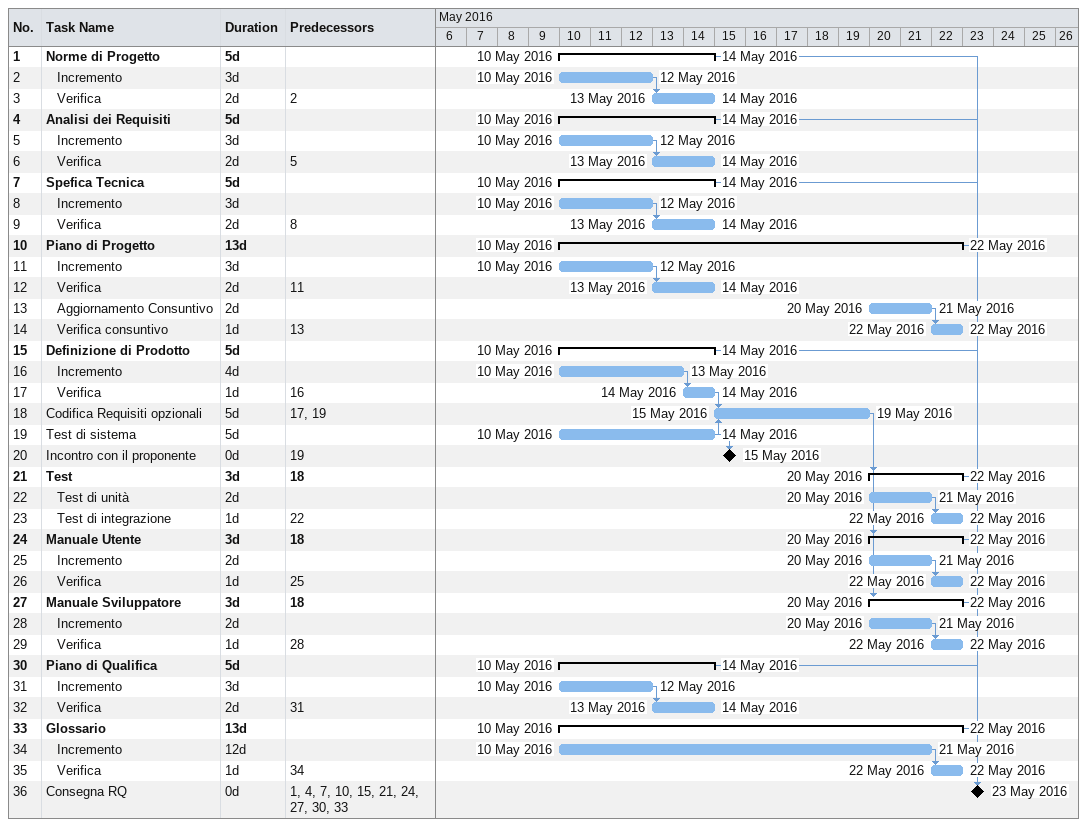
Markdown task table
| ID | Level | Task | Duration | Start | Finish | Predecessors |
|---|---|---|---|---|---|---|
| 1 | 1 | **Norme di Progetto** | 5d | 2016-05-10 | 2016-05-14 |  |
| 2 | 2 | Incremento | 3d | 2016-05-10 | 2016-05-12 |  |
| 3 | 2 | Verifica | 2d | 2016-05-13 | 2016-05-14 | 2 |
| 4 | 1 | **Analisi dei Requisiti** | 5d | 2016-05-10 | 2016-05-14 |  |
| 5 | 2 | Incremento | 3d | 2016-05-10 | 2016-05-12 |  |
| 6 | 2 | Verifica | 2d | 2016-05-13 | 2016-05-14 | 5 |
| 7 | 1 | **Spefica Tecnica** | 5d | 2016-05-10 | 2016-05-14 |  |
| 8 | 2 | Incremento | 3d | 2016-05-10 | 2016-05-12 |  |
| 9 | 2 | Verifica | 2d | 2016-05-13 | 2016-05-14 | 8 |
| 10 | 1 | **Piano di Progetto** | 13d | 2016-05-10 | 2016-05-22 |  |
| 11 | 2 | Incremento | 3d | 2016-05-10 | 2016-05-12 |  |
| 12 | 2 | Verifica | 2d | 2016-05-13 | 2016-05-14 | 11 |
| 13 | 2 | Aggiornamento Consuntivo | 2d | 2016-05-20 | 2016-05-21 |  |
| 14 | 2 | Verifica consuntivo | 1d | 2016-05-22 | 2016-05-22 | 13 |
| 15 | 1 | **Definizione di Prodotto** | 5d | 2016-05-10 | 2016-05-14 |  |
| 16 | 2 | Incremento | 4d | 2016-05-10 | 2016-05-13 |  |
| 17 | 2 | Verifica | 1d | 2016-05-14 | 2016-05-14 | 16 |
| 18 | 1 | Codifica Requisiti opzionali | 5d | 2016-05-15 | 2016-05-19 | 17, 19 |
| 19 | 1 | Test di sistema | 5d | 2016-05-10 | 2016-05-14 |  |
| 20 | 1 | Incontro con il proponente | 0d | 2016-05-15 | 2016-05-15 | 19 |
| 21 | 1 | **Test** | 3d | 2016-05-20 | 2016-05-22 | 18 |
| 22 | 2 | Test di unità | 2d | 2016-05-20 | 2016-05-21 |  |
| 23 | 2 | Test di integrazione | 1d | 2016-05-22 | 2016-05-22 | 22 |
| 24 | 1 | **Manuale Utente** | 3d | 2016-05-20 | 2016-05-22 | 18 |
| 25 | 2 | Incremento | 2d | 2016-05-20 | 2016-05-21 |  |
| 26 | 2 | Verifica | 1d | 2016-05-22 | 2016-05-22 | 25 |
| 27 | 1 | **Manuale Sviluppatore** | 3d | 2016-05-20 | 2016-05-22 | 18 |
| 28 | 2 | Incremento | 2d | 2016-05-20 | 2016-05-21 |  |
| 29 | 2 | Verifica | 1d | 2016-05-22 | 2016-05-22 | 28 |
| 30 | 1 | **Piano di Qualifica** | 5d | 2016-05-10 | 2016-05-14 |  |
| 31 | 2 | Incremento | 3d | 2016-05-10 | 2016-05-12 |  |
| 32 | 2 | Verifica | 2d | 2016-05-13 | 2016-05-14 | 31 |
| 33 | 1 | **Glossario** | 13d | 2016-05-10 | 2016-05-22 |  |
| 34 | 2 | Incremento | 12d | 2016-05-10 | 2016-05-21 |  |
| 35 | 2 | Verifica | 1d | 2016-05-22 | 2016-05-22 | 34 |
| 36 | 1 | Consegna RQ | 0d | 2016-05-23 | 2016-05-23 | 1, 4, 7, 10, 15, 21, 24, 27, 30, 33 |
